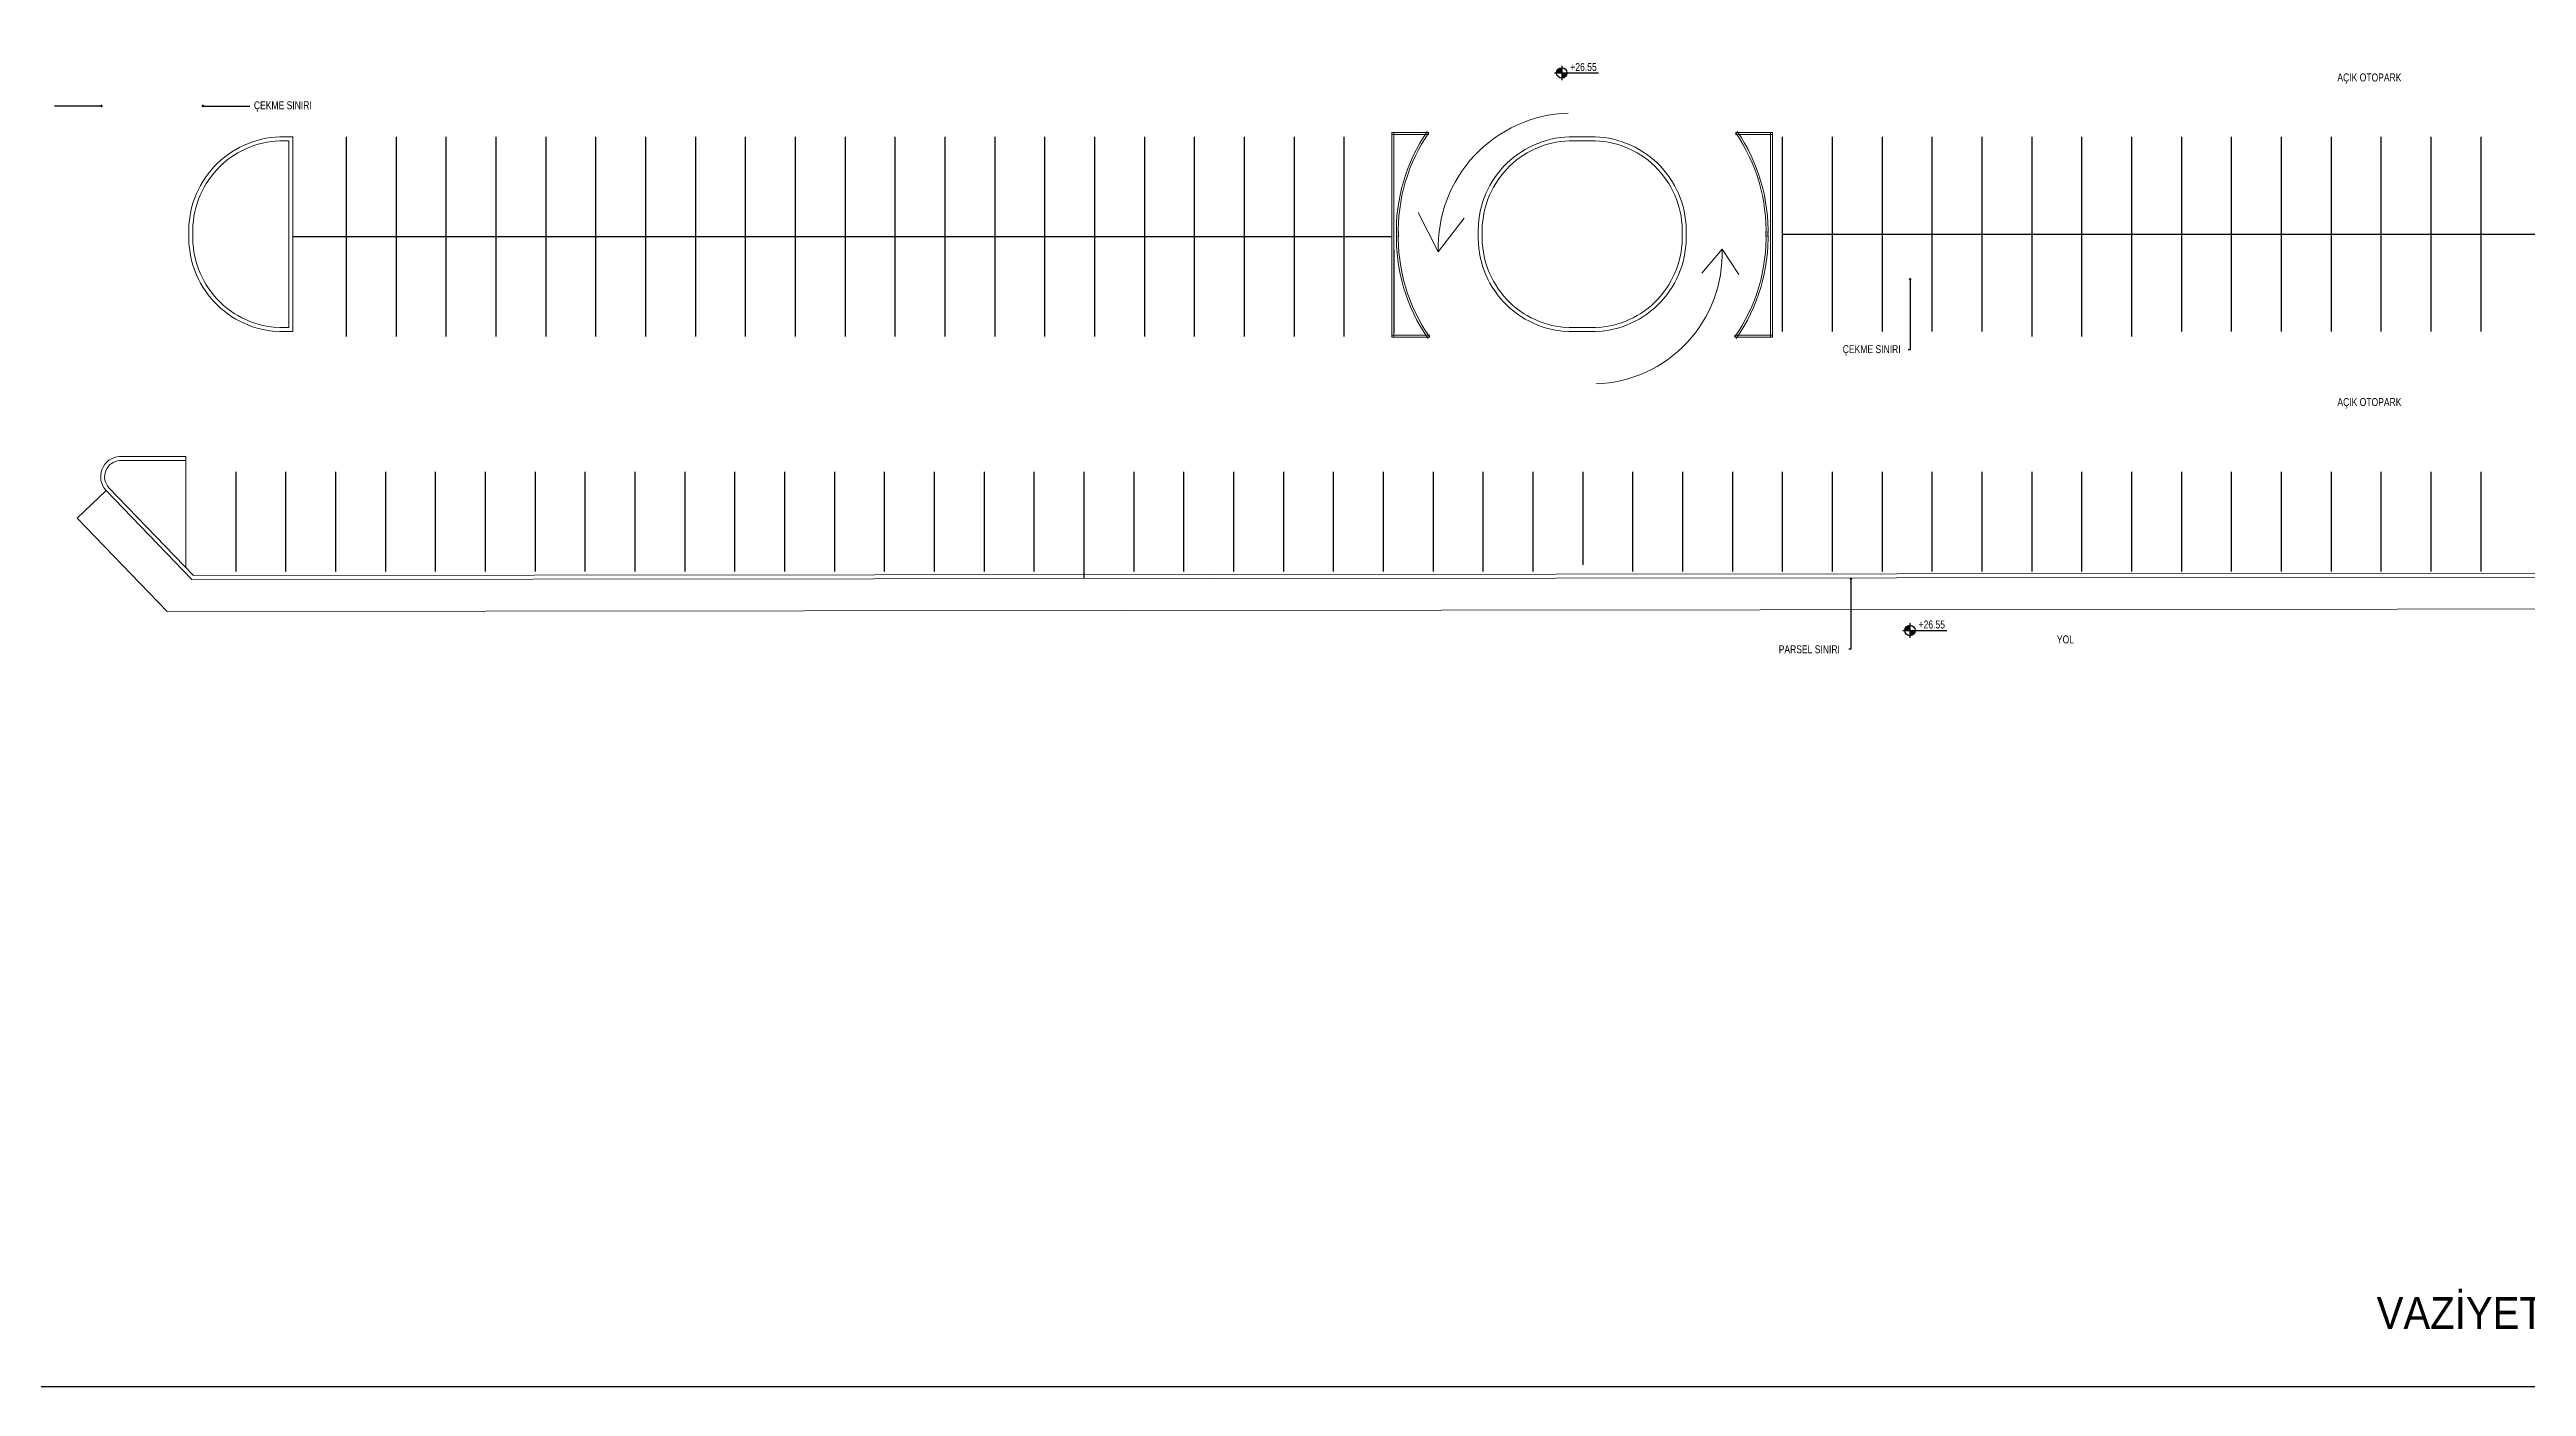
# Model space of a CAD drawing. Header units: centimetres. Extents: x 26200 to 113000, y -600 to 9300.
# Drawn here: x 29684 to 35890, y -600 to 2749 of the extents above; entities that cross this region are included whole.
import ezdxf
from ezdxf.enums import TextEntityAlignment as Align

# ---------------------------------------------------------------- set-up
doc = ezdxf.new("R2010")
doc.units = ezdxf.units.CM
for name, color, linetype in [('A-ANNO-DIMS', 8, 'Continuous'), ('A-ANNO-NOTE', 8, 'Continuous'), ('A-ANNO-TEXT', 8, 'Continuous'), ('L-PRKG', 8, 'Continuous'), ('L-SITE-CURB', 8, 'Continuous'), ('ROTAS-PAFTA', 144, 'Continuous'), ('ROTAS-PAFTA-YAZI', 7, 'Continuous')]:
    doc.layers.add(name, color=color, linetype=linetype)
doc.styles.add('Fields_100', font='act_simplex.shx', dxfattribs={"width": 0.8, "height": 20})
doc.styles.add('Fields_200', font='act_simplex.shx', dxfattribs={"width": 0.8, "height": 40})
doc.styles.add('ROTAS', font='arial.ttf')

# ---------------------------------------------------------------- blocks, each defined once
blk = doc.blocks.new('Kot_plan')
h = blk.add_hatch(color=0)
h.paths.add_polyline_path([(0, 13, 0.414214), (-13, 0), (0, 0)])
h.paths.add_polyline_path([(13, 0), (0, 0), (0, -13, 0.414214)])
at = {"color": 0}
for p, q in [((-18, 0), (92, 0)), ((0, 18), (0, -18))]:
    blk.add_line(p, q, dxfattribs=at)
blk.add_circle((0, 0), 13, dxfattribs=at)
at = {"color": 0, "style": 'Fields_100', "width": 0.8}
blk.add_attdef('BITMISKOT', (21.6, 5), '', height=20, dxfattribs=at)
blk.add_attdef('KABAKOT', text='', height=20, dxfattribs=at).set_placement((21.6, -5), align=Align.TOP_LEFT)

msp = doc.modelspace()

# ---------------------------------------------------------------- linework, layer by layer
at = {"layer": 'A-ANNO-DIMS'}
for points in [[(29701.6, 2607.8), (29696.6, 2607.8)], [(29808.5, 2607.8), (29701.6, 2607.8)], [(30074.4, 2607.8), (30181.3, 2607.8)], [(30181.3, 2607.8), (30186.3, 2607.8)], [(34346.1, 2167.5), (34346.1, 1996.8)], [(34346.1, 1996.8), (34341.1, 1996.8)], [(34197.8, 1417.5), (34197.8, 1246.8)], [(34197.8, 1246.8), (34192.8, 1246.8)]]:
    msp.add_lwpolyline(points, dxfattribs=at)
at = {"layer": 'A-ANNO-DIMS', "color": 187, "linetype": 'Continuous'}
for points in [[(29811.5, 2607.8), (29808.5, 2607.8)], [(30071.4, 2607.8), (30074.4, 2607.8)], [(34346.1, 2170.5), (34346.1, 2167.5)], [(34197.8, 1420.5), (34197.8, 1417.5)]]:
    msp.add_lwpolyline(points, dxfattribs=at)
at = {"layer": 'A-ANNO-DIMS', "color": 187, "const_width": 3}
for points in [[(29813, 2607.8, 1), (29816, 2607.8, 1)], [(30069.9, 2607.8, 1), (30066.9, 2607.8, 1)], [(34346.1, 2172, 1), (34346.1, 2175, 1)], [(34197.8, 1422, 1), (34197.8, 1425, 1)]]:
    msp.add_lwpolyline(points, format="xyb", close=True, dxfattribs=at)
at = {"layer": 'A-ANNO-DIMS', "color": 187, "linetype": 'Continuous'}
for centre, radius, start, end in [((29814.5, 2607.8), 1.5, 0, 180), ((29814.5, 2607.8), 1.5, 180, 0), ((29813, 2607.8), 0, 0, 0), ((30068.4, 2607.8), 1.5, 0, 180), ((30068.4, 2607.8), 1.5, 180, 0), ((30069.9, 2607.8), 0, 180, 180), ((34346.1, 2173.5), 1.5, 90, -90), ((34346.1, 2173.5), 1.5, -90, 90), ((34346.1, 2172), 0, 90, 90), ((34197.8, 1423.5), 1.5, 90, -90), ((34197.8, 1423.5), 1.5, -90, 90), ((34197.8, 1422), 0, 90, 90)]:
    msp.add_arc(centre, radius, start, end, dxfattribs=at)
at = {"layer": 'A-ANNO-NOTE', "color": 251, "true_color": 0x636466}
msp.add_line((33052.4, 2247.9), (33052.4, 2039.4), dxfattribs=at)
at = {"layer": 'L-PRKG'}
for p, q in [((30427.4, 2530.7), (30427.4, 2280.7)), ((30552.4, 2530.7), (30552.4, 2280.7)), ((30677.4, 2530.7), (30677.4, 2280.7)), ((30802.4, 2530.7), (30802.4, 2280.7)), ((30927.4, 2530.7), (30927.4, 2280.7)), ((31052.4, 2530.7), (31052.4, 2280.7)), ((31177.4, 2530.7), (31177.4, 2280.7)), ((31302.4, 2530.7), (31302.4, 2280.7)), ((31427.4, 2530.7), (31427.4, 2280.7)), ((31552.4, 2530.7), (31552.4, 2280.7)), ((31677.4, 2530.7), (31677.4, 2280.7)), ((31802.4, 2530.7), (31802.4, 2280.7)), ((31927.4, 2530.7), (31927.4, 2280.7)), ((32052.4, 2530.7), (32052.4, 2280.7)), ((32052.4, 2530.7), (32052.4, 2280.7)), ((32177.4, 2530.7), (32177.4, 2280.7)), ((32302.4, 2530.7), (32302.4, 2280.7)), ((32427.4, 2530.7), (32427.4, 2280.7)), ((32552.4, 2530.7), (32552.4, 2280.7)), ((32677.4, 2530.7), (32677.4, 2280.7)), ((32802.4, 2530.7), (32802.4, 2280.7)), ((32927.4, 2530.7), (32927.4, 2280.7)), ((34025.8, 2530.7), (34025.8, 2042.6)), ((34150.8, 2530.7), (34150.8, 2042.6)), ((34275.8, 2530.7), (34275.8, 2042.6)), ((34400.8, 2530.7), (34400.8, 2042.6)), ((34525.8, 2530.7), (34525.8, 2042.6)), ((34650.8, 2530.7), (34650.8, 2030.7)), ((34650.8, 2530.7), (34650.8, 2030.7)), ((34775.8, 2530.7), (34775.8, 2030.7)), ((34900.8, 2530.7), (34900.8, 2030.7)), ((35025.8, 2530.7), (35025.8, 2042.6)), ((35150.8, 2530.7), (35150.8, 2042.6)), ((35275.8, 2530.7), (35275.8, 2042.6)), ((35400.8, 2530.7), (35400.8, 2042.6)), ((35525.8, 2530.7), (35525.8, 2042.6)), ((35650.8, 2530.7), (35650.8, 2042.6)), ((35775.8, 2530.7), (35775.8, 2042.6)), ((30293.8, 2280.7), (33047.4, 2280.7)), ((30427.4, 2280.7), (30427.4, 2030.7)), ((30552.4, 2280.7), (30552.4, 2030.7)), ((30677.4, 2280.7), (30677.4, 2030.7)), ((30802.4, 2280.7), (30802.4, 2030.7)), ((30927.4, 2280.7), (30927.4, 2030.7)), ((31052.4, 2280.7), (31052.4, 2030.7)), ((31177.4, 2280.7), (31177.4, 2030.7)), ((31302.4, 2280.7), (31302.4, 2030.7)), ((31427.4, 2280.7), (31427.4, 2030.7)), ((31552.4, 2280.7), (31552.4, 2030.7)), ((31677.4, 2280.7), (31677.4, 2030.7)), ((31802.4, 2280.7), (31802.4, 2030.7)), ((31927.4, 2280.7), (31927.4, 2030.7)), ((32052.4, 2280.7), (32052.4, 2030.7)), ((32052.4, 2280.7), (32052.4, 2030.7)), ((32177.4, 2280.7), (32177.4, 2030.7)), ((32302.4, 2280.7), (32302.4, 2030.7)), ((32427.4, 2280.7), (32427.4, 2030.7)), ((32552.4, 2280.7), (32552.4, 2030.7)), ((32677.4, 2280.7), (32677.4, 2030.7)), ((32802.4, 2280.7), (32802.4, 2030.7)), ((32927.4, 2280.7), (32927.4, 2030.7)), ((34025.8, 2286.7), (40027.1, 2286.7)), ((30150.8, 1691.6), (30150.8, 1441.6)), ((30275.8, 1691.6), (30275.8, 1441.6)), ((30400.8, 1691.6), (30400.8, 1441.6)), ((30525.8, 1691.6), (30525.8, 1441.6)), ((30650.8, 1691.6), (30650.8, 1441.6)), ((30775.8, 1691.6), (30775.8, 1441.6)), ((30900.8, 1691.6), (30900.8, 1441.6)), ((31025.8, 1691.6), (31025.8, 1441.6)), ((31150.8, 1691.6), (31150.8, 1441.6)), ((31275.8, 1691.6), (31275.8, 1441.6)), ((31400.8, 1691.6), (31400.8, 1441.6)), ((31525.8, 1691.6), (31525.8, 1441.6)), ((31650.8, 1691.6), (31650.8, 1441.6)), ((31775.8, 1691.6), (31775.8, 1441.6)), ((31900.8, 1691.6), (31900.8, 1441.6)), ((32025.8, 1691.6), (32025.8, 1441.6)), ((32025.8, 1691.6), (32025.8, 1441.6)), ((32150.8, 1691.6), (32150.8, 1441.6)), ((32275.8, 1691.6), (32275.8, 1426.2)), ((32400.8, 1691.6), (32400.8, 1441.6)), ((32525.8, 1691.6), (32525.8, 1441.6)), ((32650.8, 1691.6), (32650.8, 1441.6)), ((32775.8, 1691.6), (32775.8, 1441.6)), ((32900.8, 1691.6), (32900.8, 1441.6)), ((33025.8, 1691.6), (33025.8, 1441.6)), ((33150.8, 1691.6), (33150.8, 1441.6)), ((33275.8, 1691.6), (33275.8, 1441.6)), ((33400.8, 1691.6), (33400.8, 1441.6)), ((33525.8, 1691.6), (33525.8, 1458.2)), ((33650.8, 1691.6), (33650.8, 1441.6)), ((33775.8, 1691.6), (33775.8, 1441.6)), ((33900.8, 1691.6), (33900.8, 1441.6)), ((34025.8, 1691.6), (34025.8, 1441.6)), ((34150.8, 1691.6), (34150.8, 1441.6)), ((34275.8, 1691.6), (34275.8, 1441.6)), ((34400.8, 1691.6), (34400.8, 1441.6)), ((34525.8, 1691.6), (34525.8, 1441.6)), ((34650.8, 1691.6), (34650.8, 1441.6)), ((34650.8, 1691.6), (34650.8, 1441.6)), ((34775.8, 1691.6), (34775.8, 1441.6)), ((34900.8, 1691.6), (34900.8, 1441.6)), ((35025.8, 1691.6), (35025.8, 1441.6)), ((35150.8, 1691.6), (35150.8, 1441.6)), ((35275.8, 1691.6), (35275.8, 1441.6)), ((35400.8, 1691.6), (35400.8, 1441.6)), ((35525.8, 1691.6), (35525.8, 1441.6)), ((35650.8, 1691.6), (35650.8, 1441.6)), ((35775.8, 1691.6), (35775.8, 1441.6))]:
    msp.add_line(p, q, dxfattribs=at)
at = {"layer": 'L-SITE-CURB', "lineweight": 0}
for p, q in [((30293.8, 2530.7), (30261.5, 2530.7)), ((30283.8, 2520.7), (30261.5, 2520.7)), ((30283.8, 2520.7), (30283.8, 2052.6)), ((30293.8, 2530.7), (30293.8, 2042.6)), ((33140.1, 2541.3), (33047.4, 2541.3)), ((33047.4, 2541.3), (33047.4, 2028.7)), ((33140.1, 2536.3), (33047.4, 2536.3)), ((33052.4, 2541.3), (33052.4, 2028.7)), ((33524.3, 2530.7), (33492.1, 2530.7)), ((33514.3, 2520.7), (33492.1, 2520.7)), ((33514.3, 2520.7), (33534.3, 2520.7)), ((33524.3, 2530.7), (33556.6, 2530.7)), ((33534.3, 2520.7), (33556.6, 2520.7)), ((33908.6, 2541.3), (34001.3, 2541.3)), ((33908.6, 2536.3), (34001.3, 2536.3)), ((33996.3, 2541.3), (33996.3, 2028.7)), ((34001.3, 2541.3), (34001.3, 2028.7)), ((30033.3, 2270.6), (30033.3, 2302.7)), ((33163.9, 2242.6), (33113.3, 2341)), ((33163.9, 2242.6), (33228.4, 2326.8)), ((33784.9, 2270.6), (33784.9, 2302.7)), ((33874.8, 2249.1), (33824, 2189)), ((33874.8, 2249.1), (33916.5, 2185.8)), ((30283.8, 2052.6), (30261.5, 2052.6)), ((33514.3, 2052.6), (33492.1, 2052.6)), ((33514.3, 2052.6), (33534.3, 2052.6)), ((33534.3, 2052.6), (33556.6, 2052.6)), ((30242.8, 2042.6), (30242.8, 2042.6)), ((30293.8, 2042.6), (30261.5, 2042.6)), ((33047.4, 2033.7), (33142.4, 2033.7)), ((33047.4, 2028.7), (33142.4, 2028.7)), ((33524.3, 2042.6), (33492.1, 2042.6)), ((33524.3, 2042.6), (33556.6, 2042.6)), ((33784.9, 2042.6), (33784.9, 2042.6)), ((34001.3, 2033.7), (33906.3, 2033.7)), ((34001.3, 2028.7), (33906.3, 2028.7)), ((30025.7, 1729.8), (29859.7, 1729.8)), ((30025.7, 1719.8), (29859.7, 1719.8)), ((30025.7, 1729.8), (30025.9, 1451.8)), ((29753.8, 1575.3), (29825.8, 1644.7)), ((29825.8, 1644.7), (30040.6, 1421.8)), ((30044.8, 1431.8), (29833.1, 1651.5)), ((39963.9, 1431.7), (30040.6, 1421.8)), ((39960.8, 1441.7), (30044.8, 1431.8))]:
    msp.add_line(p, q, dxfattribs=at)
msp.add_lwpolyline([(40294.5, 1561.9), (39982.1, 1347.7), (39557.5, 1351.4), (29978.7, 1341.8), (29753.8, 1575.3)], dxfattribs=at)
for centre, radius, start, end in [((33499.9, 2254), 336.2, 91.88273, 181.94203), ((30269.3, 2294.7), 236.2, 91.88273, 181.94203), ((30269.3, 2294.7), 226.2, 91.88273, 181.94203), ((33499.9, 2294.7), 441.2, 145.56037, 181.94203), ((33499.9, 2294.7), 436.2, 145.56037, 181.94203), ((33499.9, 2294.7), 236.2, 91.88273, 181.94203), ((33499.9, 2294.7), 226.2, 91.88273, 181.94203), ((33548.8, 2294.7), 226.2, 358.05797, 88.11727), ((33548.8, 2294.7), 236.2, 358.05797, 88.11727), ((33548.8, 2294.7), 436.2, 358.05797, 34.43963), ((33548.8, 2294.7), 441.2, 358.05797, 34.43963), ((30269.3, 2278.6), 236.2, 178.05797, 268.11727), ((30269.3, 2278.6), 226.2, 178.05797, 268.11727), ((33499.9, 2278.6), 441.2, 178.05797, 214.96003), ((33499.9, 2278.6), 436.2, 178.05797, 214.96003), ((33499.9, 2278.6), 236.2, 178.05797, 268.11727), ((33499.9, 2278.6), 226.2, 178.05797, 268.11727), ((33548.8, 2278.6), 226.2, 271.88273, 1.94203), ((33548.8, 2278.6), 236.2, 271.88273, 1.94203), ((33548.8, 2238), 326.2, 271.88273, 1.94203), ((33548.8, 2278.6), 436.2, 325.03997, 1.94203), ((33548.8, 2278.6), 441.2, 325.03997, 1.94203), ((29863, 1679.2), 50.7, 93.65474, 222.89593), ((29863, 1679.2), 40.7, 93.65474, 222.89593)]:
    msp.add_arc(centre, radius, start, end, dxfattribs=at)
at = {"layer": 'ROTAS-PAFTA'}
msp.add_lwpolyline([(28500, -600), (44000, -600), (44000, 9300), (28500, 9300)], close=True, dxfattribs=at)

# ---------------------------------------------------------------- block references
at = {"layer": 'A-ANNO-DIMS'}
ref = msp.add_blockref('Kot_plan', (33473.1, 2690.6), dxfattribs=at)
ref.add_attrib('BITMISKOT', '+26.55', (33494.7, 2695.6), dxfattribs={"layer": 'A-ANNO-TEXT', "height": 20, "style": 'Fields_100', "width": 0.8})
ref = msp.add_blockref('Kot_plan', (34345.7, 1293.9), dxfattribs=at)
ref.add_attrib('BITMISKOT', '+26.55', (34367.3, 1298.9), dxfattribs={"layer": 'A-ANNO-TEXT', "height": 20, "style": 'Fields_100', "width": 0.8})

# ---------------------------------------------------------------- texts
at = {"layer": 'A-ANNO-DIMS', "color": 50, "width": 0.8}
for s, p in [('ÇEKME SINIRI', (30196.3, 2599.7)), ('ÇEKME SINIRI', (34177.2, 1988.7)), ('PARSEL SINIRI', (34016.7, 1236.8))]:
    msp.add_text(s, height=20, dxfattribs=at).set_placement(p)
at = {"layer": 'A-ANNO-TEXT', "char_height": 20, "attachment_point": 5, "style": 'Fields_200'}
for s, insert in [('AÇIK OTOPARK', (35496.8, 2676.3)), ('AÇIK OTOPARK', (35496.8, 1863.1)), ('YOL', (34735.2, 1271.4))]:
    msp.add_mtext_dynamic_manual_height_columns(s, width=290.977, gutter_width=100, heights=[0], dxfattribs=dict(at, insert=insert))
at = {"layer": 'ROTAS-PAFTA-YAZI', "style": 'ROTAS', "width": 0.9}
msp.add_text('VAZİYET PLANI  ÖLÇEK : 1/200', height=80, dxfattribs=at).set_placement((36250, -480), align=Align.BOTTOM_CENTER)

doc.saveas('drawing.dxf')
